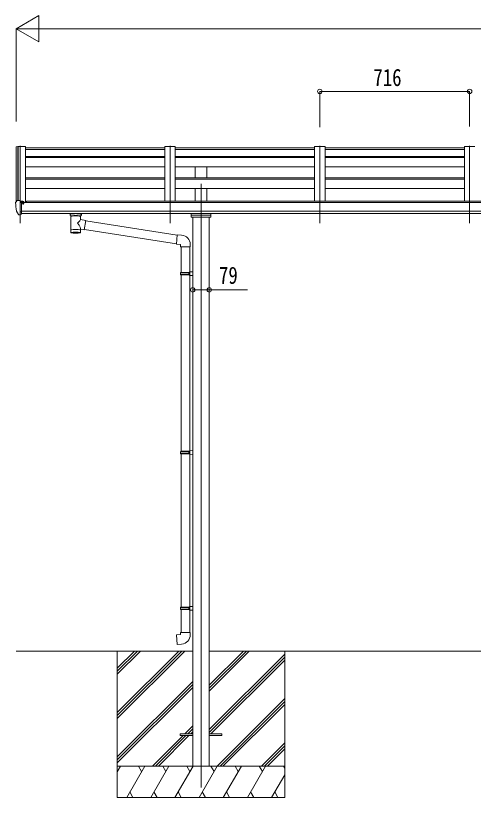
# Model space of a CAD drawing. Units: millimetres, scale not verified. Extents: x -10512 to 10512, y -7425 to 7425.
# Drawn here: x -3372 to -1184, y -3896 to -155 of the extents above; entities that cross this region are included whole.
import ezdxf
from ezdxf.enums import TextEntityAlignment as Align

# ---------------------------------------------------------------- set-up
doc = ezdxf.new("R2010")
doc.units = ezdxf.units.MM
doc.header["$LTSCALE"] = 30
for name, color, linetype, lineweight in [('0-3_YKK_12', 40, 'Continuous', 18), ('0-4_YKK_13', 120, 'Continuous', 18), ('0-5_YKK_A1', 120, 'Continuous', 18), ('0-6_YKK_D', 200, 'Continuous', 18)]:
    doc.layers.add(name, color=color, linetype=linetype, lineweight=lineweight)
doc.styles.add('ＭＳ ゴシック', font='')
doc.styles.get('ＭＳ ゴシック').set_extended_font_data('MS Gothic')

msp = doc.modelspace()

# ---------------------------------------------------------------- linework, layer by layer
at = {"layer": '0-3_YKK_12'}
for p, q in [((-3349.5, -1148.73), (-3349.5, -777.91)), ((-2633.5, -1148.73), (-2633.5, -777.91)), ((-1917.5, -1148.73), (-1917.5, -777.91)), ((-1201.5, -1148.73), (-1201.5, -777.91)), ((-2485.5, -959.39), (-2485.5, -3848.29))]:
    msp.add_line(p, q, dxfattribs=at)
at = {"layer": '0-4_YKK_13'}
for p, q in [((-2658.5, -788.14), (-3324.5, -788.14)), ((-1942.5, -788.14), (-2608.5, -788.14)), ((-1226.5, -788.14), (-1892.5, -788.14)), ((-3364.59, -1040.43), (-3368.66, -1046.24)), ((-3349.5, -1108.36), (-3349.5, -1039.86)), ((-3348, -1040.78), (-3349.5, -1040.78)), ((-3348, -1040.78), (-3348, -1046.95)), ((-3338.33, -1042.28), (-3348, -1041.56)), ((-3348, -1044.55), (-3334, -1044.61)), ((-3337.5, -1044.59), (-3337.5, -1042.69)), ((-3333, -1045.71), (-3333, -1048.71)), ((-3371.5, -1049.23), (-3371.5, -1049.86)), ((-3343, -1049.6), (-3349.5, -1049.2)), ((-3338.53, -1054.78), (-3338, -1054.78)), ((-3338, -1054.78), (-3337.7, -1054.78)), ((-3357.12, -1106.55), (-3366.87, -1091.17)), ((-3351, -1108.27), (-3354.71, -1108.04)), ((-3351, -1108.27), (-3349.5, -1108.36)), ((-3349.5, -1106.17), (-3349, -1106.17)), ((-3349, -1106.17), (-3348.5, -1105.17)), ((-3343, -1105.17), (-3348.5, -1105.17)), ((-3111.5, -1109.24), (-3111.5, -1102.07)), ((-3107.4, -1113.74), (-3107.42, -1194.03)), ((-3061.6, -1131.31), (-3061.6, -1113.73)), ((-3057.5, -1109.24), (-3057.5, -1102.07)), ((-2529, -1110.54), (-2442, -1110.54)), ((-3036.38, -1135.22), (-3061.6, -1131.31)), ((-3036.38, -1135.22), (-3043.4, -1180.48)), ((-2599.08, -1205.13), (-3036.69, -1137.24)), ((-3061.58, -1194.03), (-3061.6, -1177.41)), ((-3061.6, -1177.66), (-3043.4, -1180.48)), ((-2602.75, -1247.06), (-3043.13, -1178.74)), ((-2578.08, -1205.08), (-2598.92, -1203.26)), ((-2583, -1260.83), (-2537, -1260.83)), ((-2581, -1260.83), (-2581, -1383.59)), ((-2539, -1260.83), (-2539, -1381.03)), ((-2537, -1260.83), (-2537, -1249.91)), ((-2583, -1385.59), (-2582, -1383.59)), ((-2582, -1383.59), (-2539, -1383.59)), ((-2543.48, -1385.59), (-2543.91, -1383.59)), ((-2541, -1381.09), (-2525, -1380.62)), ((-2541, -1383.09), (-2541, -1381.09)), ((-2541, -1383.09), (-2539, -1383.09)), ((-2525, -1380.62), (-2525, -1398.56)), ((-2583, -1385.59), (-2539, -1385.59)), ((-2583, -1385.59), (-2583, -1393.59)), ((-2583, -1393.59), (-2539, -1393.59)), ((-2583, -1393.59), (-2582, -1395.59)), ((-2582, -1395.59), (-2539, -1395.59)), ((-2581, -1395.59), (-2581, -2239.77)), ((-2541, -1398.09), (-2541, -1396.09)), ((-2541, -1398.09), (-2525, -1398.56)), ((-2539, -1398.15), (-2539, -2237.22)), ((-2583, -2241.77), (-2582, -2239.77)), ((-2583, -2241.77), (-2539, -2241.77)), ((-2583, -2241.77), (-2583, -2249.77)), ((-2582, -2239.77), (-2539, -2239.77)), ((-2543.48, -2241.77), (-2543.91, -2239.77)), ((-2541, -2237.27), (-2525, -2236.8)), ((-2541, -2239.27), (-2541, -2237.27)), ((-2541, -2239.27), (-2539, -2239.27)), ((-2525, -2236.8), (-2525, -2254.75)), ((-2583, -2249.77), (-2539, -2249.77)), ((-2583, -2249.77), (-2582, -2251.77)), ((-2582, -2251.77), (-2539, -2251.77)), ((-2581, -2251.77), (-2581, -2984.93)), ((-2541, -2254.27), (-2541, -2252.27)), ((-2541, -2254.27), (-2525, -2254.75)), ((-2539, -2254.33), (-2539, -2982.38)), ((-2583, -2986.93), (-2582, -2984.93)), ((-2583, -2986.93), (-2539, -2986.93)), ((-2583, -2986.93), (-2583, -2994.93)), ((-2582, -2984.93), (-2539, -2984.93)), ((-2543.48, -2986.93), (-2543.91, -2984.93)), ((-2541, -2982.43), (-2525, -2981.96)), ((-2541, -2984.43), (-2541, -2982.43)), ((-2541, -2984.43), (-2539, -2984.43)), ((-2525, -2981.96), (-2525, -2999.91)), ((-2583, -2994.93), (-2539, -2994.93)), ((-2583, -2994.93), (-2582, -2996.93)), ((-2582, -2996.93), (-2539, -2996.93)), ((-2581, -2996.93), (-2581, -3106.94)), ((-2541, -2999.43), (-2541, -2997.43)), ((-2541, -2999.43), (-2525, -2999.91)), ((-2539, -2999.49), (-2539, -3106.94)), ((-2583, -3106.94), (-2537, -3106.94)), ((-2583, -3116.94), (-2583, -3106.94)), ((-2537, -3106.94), (-2537, -3117.85)), ((-2585.5, -3591.39), (-2585.5, -3600.39)), ((-2585.5, -3591.39), (-2525, -3591.39)), ((-2585.5, -3600.39), (-2525, -3600.39)), ((-2446, -3591.39), (-2385.5, -3591.39)), ((-2446, -3600.39), (-2385.5, -3600.39)), ((-2385.5, -3591.39), (-2385.5, -3600.39))]:
    msp.add_line(p, q, dxfattribs=at)
for points in [[(-3349.5, -1039.86), (-3361.5, -1039.86), (-3363.83, -1040.01)], [(-3343, -1105.17), (-3343, -1046.95), (-3348, -1046.95)], [(-3338.33, -1042.28), (-3338.16, -1042.3), (-3338, -1042.33), (-3337.86, -1042.37), (-3337.73, -1042.42), (-3337.63, -1042.48), (-3337.56, -1042.55), (-3337.52, -1042.62), (-3337.5, -1042.69)], [(-3337.7, -1053.59), (-3337.7, -1054.78), (-3333, -1054.78)], [(-3333, -1053.16), (-3333, -1054.78), (-3332.53, -1054.78)], [(-3349.5, -1094.47), (-3346.34, -1094.07), (-3343, -1093.64)], [(-3111.46, -1109.3), (-3111.49, -1108.94), (-3111.24, -1107.99), (-3110.72, -1107.1), (-3109.92, -1106.26), (-3108.8, -1105.47), (-3107.4, -1104.74)], [(-3111.46, -1109.18), (-3111.49, -1109.54), (-3111.24, -1110.5), (-3110.72, -1111.38), (-3109.92, -1112.22), (-3108.8, -1113.02), (-3107.4, -1113.74)], [(-3061.6, -1104.75), (-3061.37, -1104.85), (-3060.01, -1105.58), (-3058.9, -1106.43), (-3058.14, -1107.3), (-3057.68, -1108.19), (-3057.51, -1109.08)], [(-3061.6, -1113.73), (-3061.37, -1113.64), (-3060.01, -1112.9), (-3058.9, -1112.05), (-3058.14, -1111.19), (-3057.68, -1110.29), (-3057.51, -1109.4)], [(-2439, -1102.07), (-2439, -1119.79), (-2532, -1119.79), (-2532, -1102.07)], [(-2598.92, -1203.26), (-2602.93, -1249.08), (-2583, -1250.83), (-2583, -1260.83)], [(-2541, -1396.09), (-2539, -1396.09), (-2539, -1383.09)], [(-2543.48, -1385.59), (-2543.48, -1393.59), (-2543.91, -1395.59)], [(-2543.48, -2241.77), (-2543.48, -2249.77), (-2543.91, -2251.77)], [(-2541, -2252.27), (-2539, -2252.27), (-2539, -2239.27)], [(-2543.48, -2986.93), (-2543.48, -2994.93), (-2543.91, -2996.93)], [(-2541, -2997.43), (-2539, -2997.43), (-2539, -2984.43)], [(-2578.08, -3162.68), (-2598.92, -3164.5), (-2602.93, -3118.68), (-2583, -3116.94)]]:
    msp.add_lwpolyline(points, dxfattribs=at)
for centre, radius, start, end in [((-3368.5, -1049.23), 3, 93, 180), ((-3363.77, -1041), 1, 93.5, 145), ((-3179.01, -1049.86), 192.49, 180.0008, 192.1233), ((-3335.5, -1054.78), 2.5, 151.64236, 180), ((-3335.5, -1054.78), 2.5, 0, 151.64236), ((-3364.27, -1089.67), 3, 191.83348, 210), ((-3354.53, -1105.05), 3, 210, 266.5), ((-3094.43, -1154.46), 51.38, 92.46126, 104.61963), ((-3084.49, -1258.59), 155.94, 85.53149, 94.46851), ((-3074.55, -1154.46), 51.38, 75.38037, 87.53874), ((-2582, -1249.91), 45, 0, 85), ((-2582, -3117.85), 45, 275, 0)]:
    msp.add_arc(centre, radius, start, end, dxfattribs=at)
for centre, major_axis, ratio, start_param, end_param in [((-3334, -1045.71), (-0.02, 1.1), 0.906239, 4.6917496, 6.2625459), ((-3084.5, -1114.94), (-22.91, -0.42), 0.072511, 4.711586, 6.2823824), ((-3084.48, -1113.3), (-22.91, -0.42), 0.072511, 4.711586, 6.2823824), ((-3084.53, -1113.31), (22.92, -0.42), 0.07247, 0.0008089, 1.5716053), ((-3084.53, -1114.94), (22.92, -0.42), 0.07247, 0.0008089, 1.5716053), ((-3073.5, -1109.24), (16, 0), 0.361356, 0, 0.0194874), ((-3073.5, -1109.24), (16, 0), 0.361356, 6.2636979, 6.2831853), ((-3084.5, -1150.87), (-22.81, 26.62), 0.234429, 3.1563334, 4.5976381), ((-3081.95, -1153.51), (20.32, 22.25), 0.045535, 4.9756507, 6.2441899), ((-3084.5, -1194.03), (22.92, 0), 0.101955, 6.2829723, 9.4248207), ((-3084.5, -1194.03), (22.92, 0), 0.101955, 3.1415499, 6.2833984), ((-3084.5, -1181.59), (22.91, 0), 0.122865, 6.2831853, 9.424778)]:
    msp.add_ellipse(centre, major_axis=major_axis, ratio=ratio, start_param=start_param, end_param=end_param, dxfattribs=at)
at = {"layer": '0-5_YKK_A1'}
for p, q in [((-3369.49, -783.35), (-3369.5, -1046.41)), ((-3368.55, -782.48), (-3360.72, -782.07)), ((-3360.5, -782.15), (-3360.5, -1039.86)), ((-3360.42, -782.26), (-3359.8, -783.88)), ((-3324.5, -782.06), (-3324.5, -1048.71)), ((-2658.5, -1042.3), (-2658.5, -782.06)), ((-2658.5, -782.06), (-2608.5, -782.06)), ((-2608.5, -1042.3), (-2608.5, -782.06)), ((-1942.5, -782.06), (-1942.5, -1042.3)), ((-1942.5, -782.06), (-1892.5, -782.06)), ((-1892.5, -782.06), (-1892.5, -1042.3)), ((-1226.5, -782.06), (-1226.5, -1042.3)), ((-1226.5, -782.06), (-1176.5, -782.06)), ((-3324.5, -795.06), (-2658.5, -795.06)), ((-2608.5, -795.06), (-1942.5, -795.06)), ((-1892.5, -795.06), (-1226.5, -795.06)), ((-3324.5, -829.5), (-2658.5, -829.5)), ((-3324.5, -833.59), (-2658.5, -833.59)), ((-2608.5, -829.5), (-1942.5, -829.5)), ((-2608.5, -833.59), (-1942.5, -833.59)), ((-1892.5, -829.5), (-1226.5, -829.5)), ((-1892.5, -833.59), (-1226.5, -833.59)), ((-3324.5, -878.01), (-2658.5, -878.01)), ((-2608.98, -893.3), (-2608.5, -893.3)), ((-2608.5, -878.01), (-1942.5, -878.01)), ((-2513, -931.34), (-2513, -878.01)), ((-2458, -931.34), (-2458, -878.01)), ((-1892.5, -878.01), (-1226.5, -878.01)), ((-3324.5, -931.34), (-2658.5, -931.34)), ((-2608.5, -931.34), (-1942.5, -931.34)), ((-1892.5, -931.34), (-1226.5, -931.34)), ((-3324.5, -938.14), (-2658.5, -938.14)), ((-2608.5, -938.14), (-1942.5, -938.14)), ((-1892.5, -938.14), (-1226.5, -938.14)), ((-3324.5, -981.69), (-2658.5, -981.69)), ((-2608.5, -981.69), (-1942.5, -981.69)), ((-2513, -1042.3), (-2513, -981.69)), ((-2458, -1042.3), (-2458, -981.69)), ((-1892.5, -981.69), (-1226.5, -981.69)), ((-3319.5, -1048.71), (-3319.5, -1042.3)), ((2348.5, -1042.3), (-3319.5, -1042.3)), ((2372, -1048.71), (-3343, -1048.71)), ((-3343, -1090.22), (2372, -1090.22)), ((2372, -1102.14), (-3343, -1102.06)), ((-2525, -1119.79), (-2525, -3745.89)), ((-2446, -1119.79), (-2446, -3745.89)), ((-3369.5, -3195.89), (-2525, -3195.89)), ((-2885.5, -3195.89), (-2885.5, -3895.89)), ((-2885.5, -3490.07), (-2591.32, -3195.89)), ((-2885.5, -3504.21), (-2577.18, -3195.89)), ((-2885.5, -3518.35), (-2563.04, -3195.89)), ((-2885.5, -3306.22), (-2775.17, -3195.89)), ((-2885.5, -3292.08), (-2789.31, -3195.89)), ((-2885.5, -3277.94), (-2803.45, -3195.89)), ((-2446, -3195.89), (-525, -3195.89)), ((-2446, -3387.22), (-2254.67, -3195.89)), ((-2446, -3373.08), (-2268.81, -3195.89)), ((-2446, -3358.93), (-2282.95, -3195.89)), ((-2446, -3571.07), (-2085.5, -3210.57)), ((-2085.5, -3195.89), (-2085.5, -3895.89)), ((-2446, -3585.21), (-2085.5, -3224.71)), ((-2438.04, -3591.39), (-2085.5, -3238.85)), ((-2885.5, -3702.2), (-2525, -3341.7)), ((-2885.5, -3716.34), (-2525, -3355.84)), ((-2885.5, -3730.48), (-2525, -3369.98)), ((-2408.69, -3745.89), (-2085.5, -3422.7)), ((-2394.55, -3745.89), (-2085.5, -3436.84)), ((-2380.41, -3745.89), (-2085.5, -3450.98)), ((-2562.56, -3591.39), (-2525, -3553.83)), ((-2548.42, -3591.39), (-2525, -3567.97)), ((-2534.28, -3591.39), (-2525, -3582.12)), ((-2717.06, -3745.89), (-2571.56, -3600.39)), ((-2702.92, -3745.89), (-2557.42, -3600.39)), ((-2688.78, -3745.89), (-2543.28, -3600.39)), ((-2196.56, -3745.89), (-2085.5, -3634.83)), ((-2182.42, -3745.89), (-2085.5, -3648.97)), ((-2168.28, -3745.89), (-2085.5, -3663.12)), ((-2085.5, -3745.89), (-2885.5, -3745.89)), ((-2885.5, -3773.39), (-2869.62, -3745.89)), ((-2840.76, -3895.89), (-2754.15, -3745.89)), ((-2769.15, -3771.87), (-2784.15, -3745.89)), ((-2725.28, -3895.89), (-2638.68, -3745.89)), ((-2653.68, -3771.87), (-2668.69, -3745.89)), ((-2609.82, -3895.89), (-2523.21, -3745.89)), ((-2538.21, -3771.87), (-2553.21, -3745.89)), ((-2494.34, -3895.89), (-2407.74, -3745.89)), ((-2422.74, -3771.87), (-2437.74, -3745.89)), ((-2378.87, -3895.89), (-2292.27, -3745.89)), ((-2307.27, -3771.87), (-2322.27, -3745.89)), ((-2263.4, -3895.89), (-2176.8, -3745.89)), ((-2206.8, -3745.89), (-2191.8, -3771.87)), ((-2091.33, -3745.89), (-2085.5, -3755.99)), ((-2147.93, -3895.89), (-2085.5, -3787.75)), ((-2825.76, -3869.91), (-2810.76, -3895.89)), ((-2710.29, -3869.91), (-2695.29, -3895.89)), ((-2594.82, -3869.91), (-2579.82, -3895.89)), ((-2479.35, -3869.91), (-2464.35, -3895.89)), ((-2363.88, -3869.91), (-2348.88, -3895.89)), ((-2248.41, -3869.91), (-2233.41, -3895.89)), ((-2132.94, -3869.91), (-2117.94, -3895.89)), ((-2885.5, -3895.89), (-2085.5, -3895.89))]:
    msp.add_line(p, q, dxfattribs=at)
msp.add_lwpolyline([(-3359.8, -1039.86), (-3359.8, -782.06), (-3324.5, -782.06)], dxfattribs=at)
msp.add_circle((-3335.53, -1054.78), 3, dxfattribs=at)
for centre, radius, start, end in [((-3368.5, -783.48), 1, 93, 173.32986), ((-3360.7, -782.37), 0.301, 21.06327, 92.86679)]:
    msp.add_arc(centre, radius, start, end, dxfattribs=at)
at = {"layer": '0-6_YKK_D'}
for p, q in [((-3369.5, -217.54), (-3261.25, -155.04)), ((-3261.25, -280.04), (-3261.25, -155.04)), ((-3369.5, -660.86), (-3369.5, -216.54)), ((-3369.5, -217.54), (-3261.25, -280.04)), ((-3369.5, -217.54), (-3153, -217.54)), ((-3244.5, -217.54), (2273.5, -217.54)), ((-1917.5, -688.44), (-1917.5, -516.54)), ((-1917.5, -517.54), (-1201.5, -517.54)), ((-1201.5, -685.56), (-1201.5, -516.54))]:
    msp.add_line(p, q, dxfattribs=at)
msp.add_lwpolyline([(-2525, -1467.33), (-2446, -1467.33), (-2263.5, -1467.33)], dxfattribs=at)
for centre in [(-1917.5, -517.54), (-1201.5, -517.54), (-2525, -1467.33), (-2446, -1467.33)]:
    msp.add_circle(centre, 10.62, dxfattribs=at)

# ---------------------------------------------------------------- texts
at = {"layer": '0-6_YKK_D', "style": 'ＭＳ ゴシック', "width": 0.8}
for s, p in [('716', (-1661.5, -516.54)), ('79', (-2399.5, -1463.33))]:
    msp.add_text(s, height=82.48, dxfattribs=at).set_placement(p, align=Align.BOTTOM_LEFT)

doc.saveas('drawing.dxf')
